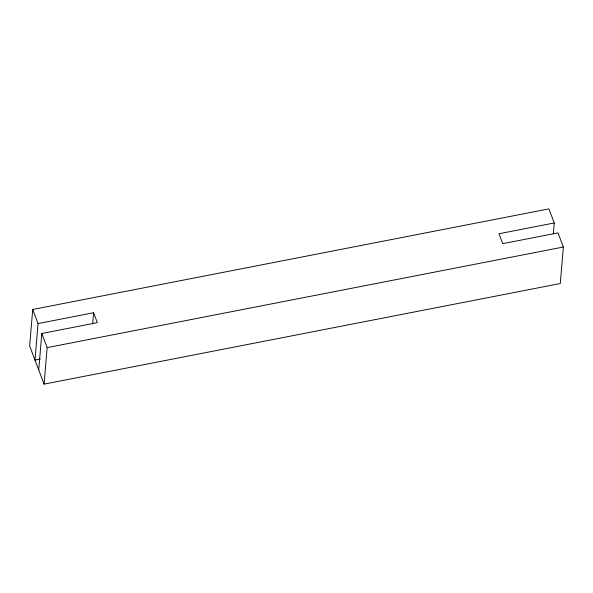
<?xml version="1.0" encoding="UTF-8"?>
<svg xmlns="http://www.w3.org/2000/svg" width="593" height="593" viewBox="0 0 593 593"><rect width="100%" height="100%" fill="white"/><g stroke="black" fill="none" stroke-linecap="round" stroke-linejoin="round"><path stroke-width="0.89" d="M32.719 309.472L29.65 345.978L44.082 384.131L560.281 283.528L563.35 247.022L558.006 232.886L502.745 243.656L498.987 233.738L554.247 222.968L548.918 208.869L32.719 309.472L38.048 323.563L34.98 360.07L40.361 359.024M38.738 369.995L41.799 333.488L97.356 322.659L93.605 312.733L38.048 323.563M44.082 384.131L47.151 347.617L41.799 333.488M92.686 323.689L93.605 312.733M553.328 233.916L554.247 222.968M47.151 347.617L563.35 247.022"/></g></svg>
